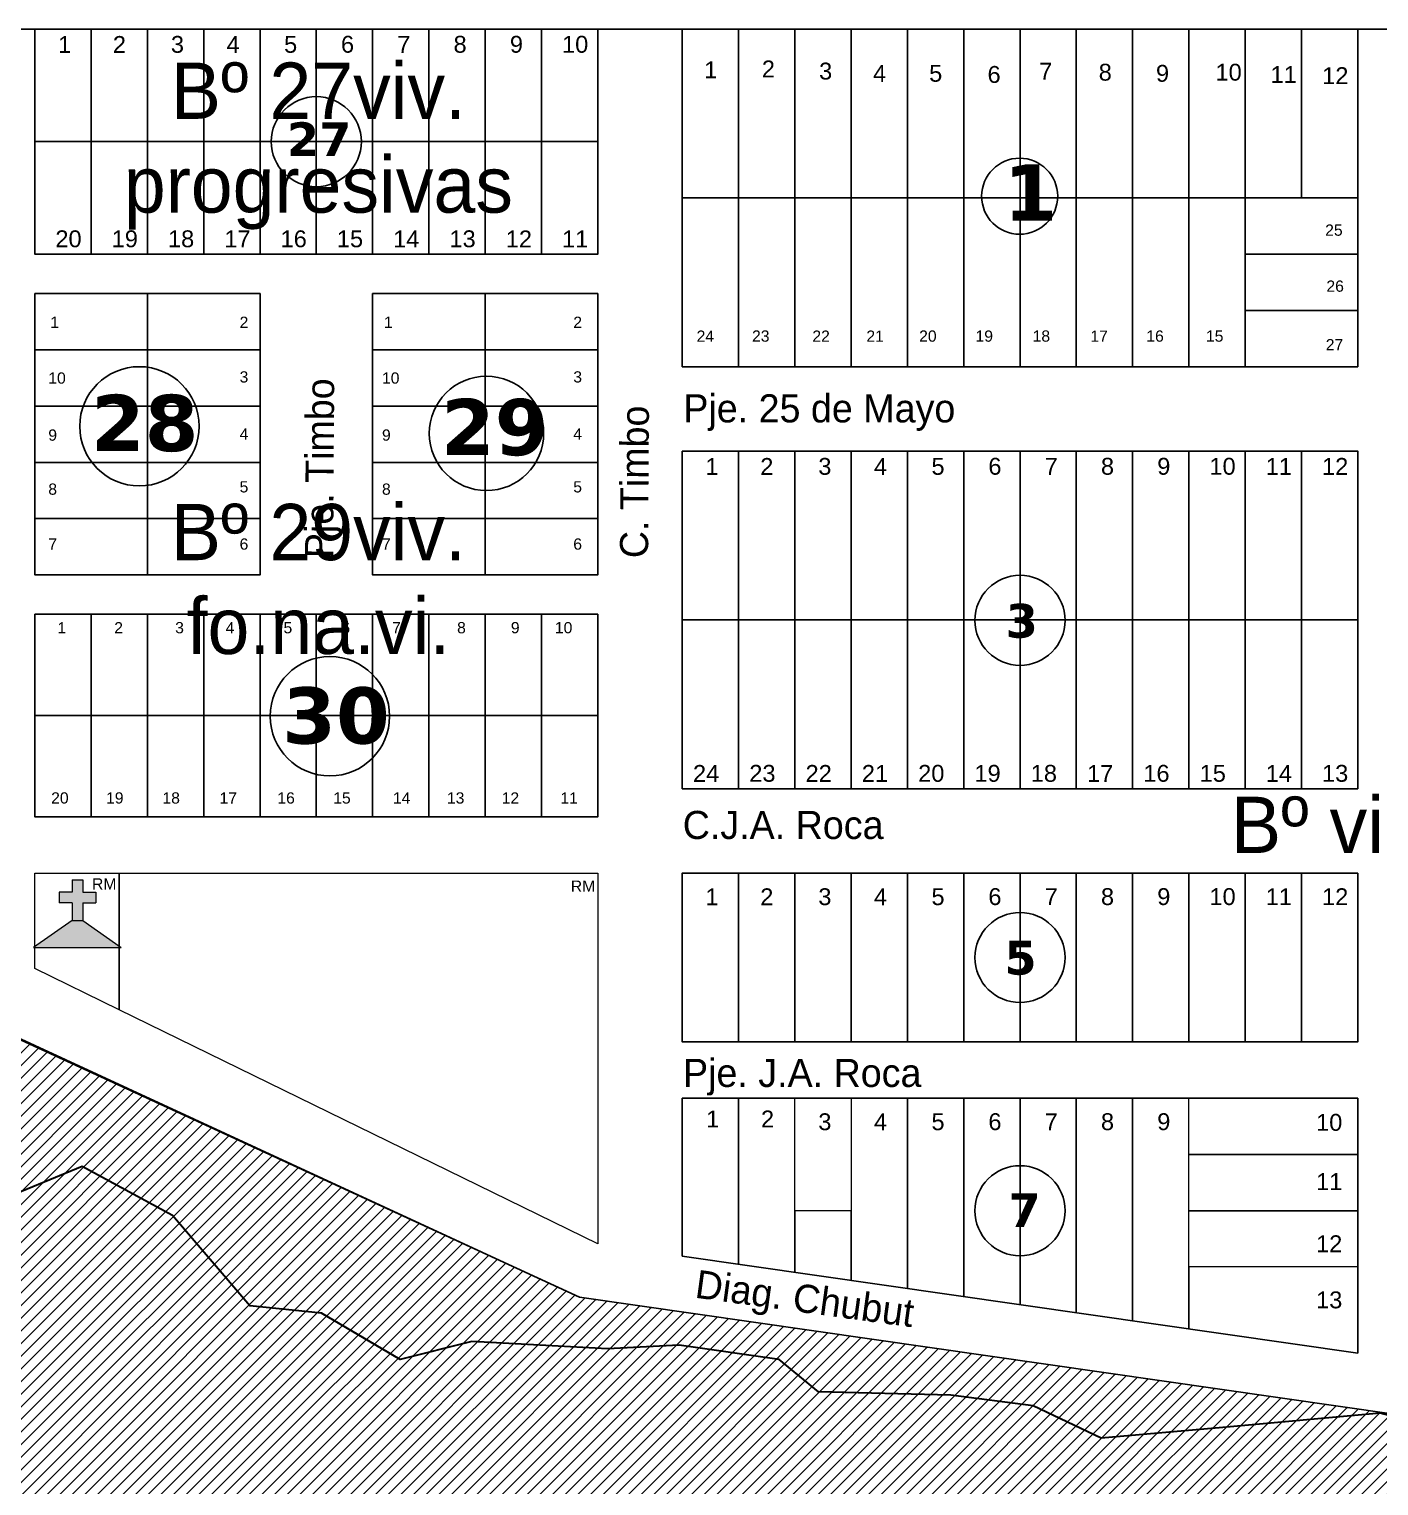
# Model space of a CAD drawing. Header units: millimetres. Extents: x 0 to 6558, y 60 to 10727.
# Drawn here: x 2792.2 to 3032, y 8141.2 to 8400.1 of the extents above; entities that cross this region are included whole.
import ezdxf

# ---------------------------------------------------------------- set-up
doc = ezdxf.new("R2010")
doc.units = ezdxf.units.MM
for name, color, linetype, lineweight in [('0 LAGUNA', 140, 'Continuous', 30), ('0 NOMBRE DE BARRIOS', 251, 'Continuous', 35), ('0 N° DE PARCELA', 255, 'Continuous', 25), ('0 SIG - PARCELAS', 252, 'Continuous', 18), ('EQUIPAMIENTOS', 10, 'Continuous', 18)]:
    doc.layers.add(name, color=color, linetype=linetype, lineweight=lineweight)
for name, color, linetype in [('0 NOMBRE DE CALLES', 255, 'Continuous'), ('0 N° DE MANZANA', 255, 'Continuous'), ('0 SIG - CHACRAS', 253, 'Continuous'), ('0 SIG - MANZANAS', 253, 'Continuous'), ('TERRENO MUNICIPAL', 10, 'Continuous')]:
    doc.layers.add(name, color=color, linetype=linetype)
doc.styles.get("Standard").update_dxf_attribs({"font": 'arial.ttf'})
doc.styles.add('STYLE1', font='arial.ttf')

# ---------------------------------------------------------------- blocks, each defined once
blk = doc.blocks.new('IGLESIA')
at = {"linetype": 'Continuous'}
for points in [[(-4.8, 49.2), (-16.3, 49.2), (-16.3, 39.6), (-4.8, 39.6), (-4.8, 24), (4.8, 24), (4.8, 39.6), (16.3, 39.6), (16.3, 49.2), (4.8, 49.2), (4.8, 60), (-4.8, 60)], [(4.8, 24), (-4.8, 24), (-39, 0), (39, 0)]]:
    blk.add_hatch(color=256, dxfattribs=at).paths.add_polyline_path(points)
for p, q in [((-4.8, 60), (-4.8, 49.2)), ((-4.8, 60), (4.8, 60)), ((4.8, 60), (4.8, 49.2)), ((-16.3, 49.2), (-16.3, 39.6)), ((-4.8, 49.2), (-16.3, 49.2)), ((-4.8, 39.6), (-16.3, 39.6)), ((-4.8, 39.6), (-4.8, 24)), ((4.8, 49.2), (16.3, 49.2)), ((4.8, 39.6), (16.3, 39.6)), ((4.8, 39.6), (4.8, 24)), ((16.3, 49.2), (16.3, 39.6)), ((-4.8, 24), (-39, 0)), ((-4.8, 24), (4.8, 24)), ((4.8, 24), (39, 0)), ((-39, 0), (39, 0))]:
    blk.add_line(p, q, dxfattribs=at)

msp = doc.modelspace()

# ---------------------------------------------------------------- hatches: boundary and pattern name
at = {"layer": 'TERRENO MUNICIPAL'}
h = msp.add_hatch(dxfattribs=at)
h.set_pattern_fill('ANSI31', color=256, scale=0.5)
h.set_pattern_definition([(45, (-322.4474, 5693.1154), (-1.122532, 1.122532), [])])
h.paths.add_polyline_path([(3055.672, 8150.904), (2889.966, 8174.726), (2775.842, 8227.297), (2722.004, 8110.424), (2942.207, 8021.172), (3069.704, 8003.367)])

# ---------------------------------------------------------------- linework, layer by layer
at = {"layer": '0 LAGUNA'}
msp.add_lwpolyline([(3047.468, 8095.717), (3049.374, 8109.051), (3048.103, 8125.559), (3041.749, 8133.814), (3041.749, 8151.593), (3032.219, 8154.132), (3004.264, 8151.593), (2982.662, 8149.688), (2970.59, 8155.402), (2955.977, 8157.307), (2932.469, 8157.942), (2925.48, 8163.657), (2907.69, 8166.197), (2894.983, 8165.562), (2870.84, 8166.832), (2870.84, 8166.832), (2858.133, 8163.657), (2844.155, 8171.911), (2831.448, 8173.181), (2817.706, 8189.229), (2801.627, 8197.992), (2785.061, 8191.176)], dxfattribs=at)
msp.add_lwpolyline([(3047.468, 8095.717), (3049.374, 8109.051), (3048.103, 8125.559), (3041.749, 8133.814), (3041.749, 8151.593), (3032.219, 8154.132), (3004.264, 8151.593), (2982.662, 8149.688), (2970.59, 8155.402), (2955.977, 8157.307), (2932.469, 8157.942), (2925.48, 8163.657), (2907.69, 8166.197), (2894.983, 8165.562), (2870.84, 8166.832), (2870.84, 8166.832), (2858.133, 8163.657), (2844.155, 8171.911), (2831.448, 8173.181), (2817.706, 8189.229), (2801.627, 8197.992), (2785.061, 8191.176)], dxfattribs=at)
msp.add_lwpolyline([(3047.468, 8095.717), (3049.374, 8109.051), (3048.103, 8125.559), (3041.749, 8133.814), (3041.749, 8151.593), (3032.219, 8154.132), (3004.264, 8151.593), (2982.662, 8149.688), (2970.59, 8155.402), (2955.977, 8157.307), (2932.469, 8157.942), (2925.48, 8163.657), (2907.69, 8166.197), (2894.983, 8165.562), (2870.84, 8166.832), (2870.84, 8166.832), (2858.133, 8163.657), (2844.155, 8171.911), (2831.448, 8173.181), (2817.706, 8189.229), (2801.627, 8197.992), (2785.061, 8191.176)], dxfattribs=at)
msp.add_lwpolyline([(3047.468, 8095.717), (3049.374, 8109.051), (3048.103, 8125.559), (3041.749, 8133.814), (3041.749, 8151.593), (3032.219, 8154.132), (3004.264, 8151.593), (2982.662, 8149.688), (2970.59, 8155.402), (2955.977, 8157.307), (2932.469, 8157.942), (2925.48, 8163.657), (2907.69, 8166.197), (2894.983, 8165.562), (2870.84, 8166.832), (2870.84, 8166.832), (2858.133, 8163.657), (2844.155, 8171.911), (2831.448, 8173.181), (2817.706, 8189.229), (2801.627, 8197.992), (2785.061, 8191.176)], dxfattribs=at)
at = {"layer": '0 N° DE MANZANA'}
for centre, radius in [((2843.239, 8380.105), 8), ((2968.178, 8370.41), 6.754), ((2811.811, 8329.519), 10.596), ((2873.461, 8328.258), 10.158), ((2968.239, 8295.031), 8), ((2845.654, 8277.985), 10.608), ((2968.239, 8235.105), 8), ((2968.239, 8190.105), 8)]:
    msp.add_circle(centre, radius, dxfattribs=at)
at = {"layer": '0 SIG - CHACRAS'}
msp.add_lwpolyline([(2199.979, 7425.105), (3179.979, 7425.105), (3179.979, 8400.105), (2199.979, 8400.105)], close=True, dxfattribs=at)
at = {"layer": '0 SIG - MANZANAS'}
for points in [[(2893.239, 8400.105), (2793.239, 8400.105), (2793.239, 8360.105), (2893.239, 8360.105)], [(2908.239, 8400.105), (3028.239, 8400.105), (3028.239, 8340.105), (2908.239, 8340.105)], [(2793.239, 8353.105), (2833.239, 8353.105), (2833.239, 8303.105), (2793.239, 8303.105)], [(2853.239, 8353.105), (2893.239, 8353.105), (2893.239, 8303.105), (2853.239, 8303.105)], [(2908.239, 8325.105), (3028.239, 8325.105), (3028.239, 8265.105), (2908.239, 8265.105)], [(2793.239, 8296.105), (2893.239, 8296.105), (2893.239, 8260.105), (2793.239, 8260.105)], [(3028.239, 8250.105), (2908.239, 8250.105), (2908.239, 8220.105), (3028.239, 8220.105)], [(3028.239, 8210.105), (2908.239, 8210.105), (2908.239, 8182.055), (3028.239, 8164.805)]]:
    msp.add_lwpolyline(points, close=True, dxfattribs=at)
at = {"layer": '0 SIG - PARCELAS'}
for p, q in [((2803.239, 8400.105), (2803.239, 8364.105)), ((2813.239, 8400.105), (2813.239, 8364.105)), ((2823.239, 8400.105), (2823.239, 8364.105)), ((2833.239, 8400.105), (2833.239, 8364.105)), ((2843.239, 8400.105), (2843.239, 8364.105)), ((2853.239, 8400.105), (2853.239, 8364.105)), ((2863.239, 8400.105), (2863.239, 8364.105)), ((2873.239, 8400.105), (2873.239, 8364.105)), ((2883.239, 8400.105), (2883.239, 8364.105)), ((2998.239, 8169.117), (2998.239, 8210.105)), ((2998.239, 8169.117), (2998.239, 8210.105))]:
    msp.add_line(p, q, dxfattribs=at)
for points in [[(2793.239, 8380.105), (2803.239, 8380.105), (2803.239, 8400.105), (2793.239, 8400.105)], [(2803.239, 8380.105), (2813.239, 8380.105), (2813.239, 8400.105), (2803.239, 8400.105)], [(2813.239, 8380.105), (2823.239, 8380.105), (2823.239, 8400.105), (2813.239, 8400.105)], [(2823.239, 8380.105), (2833.239, 8380.105), (2833.239, 8400.105), (2823.239, 8400.105)], [(2833.239, 8380.105), (2843.239, 8380.105), (2843.239, 8400.105), (2833.239, 8400.105)], [(2843.239, 8380.105), (2853.239, 8380.105), (2853.239, 8400.105), (2843.239, 8400.105)], [(2853.239, 8380.105), (2863.239, 8380.105), (2863.239, 8400.105), (2853.239, 8400.105)], [(2863.239, 8380.105), (2873.239, 8380.105), (2873.239, 8400.105), (2863.239, 8400.105)], [(2873.239, 8380.105), (2883.239, 8380.105), (2883.239, 8400.105), (2873.239, 8400.105)], [(2883.239, 8380.105), (2893.239, 8380.105), (2893.239, 8400.105), (2883.239, 8400.105)], [(2908.239, 8400.105), (2918.239, 8400.105), (2918.239, 8370.105), (2908.239, 8370.105)], [(2918.239, 8400.105), (2928.239, 8400.105), (2928.239, 8370.105), (2918.239, 8370.105)], [(2928.239, 8400.105), (2938.239, 8400.105), (2938.239, 8370.105), (2928.239, 8370.105)], [(2938.239, 8400.105), (2948.239, 8400.105), (2948.239, 8370.105), (2938.239, 8370.105)], [(2948.239, 8400.105), (2958.239, 8400.105), (2958.239, 8370.105), (2948.239, 8370.105)], [(2958.239, 8400.105), (2968.239, 8400.105), (2968.239, 8370.105), (2958.239, 8370.105)], [(2968.239, 8400.105), (2978.239, 8400.105), (2978.239, 8370.105), (2968.239, 8370.105)], [(2978.239, 8400.105), (2988.239, 8400.105), (2988.239, 8370.105), (2978.239, 8370.105)], [(2988.239, 8400.105), (2998.239, 8400.105), (2998.239, 8370.105), (2988.239, 8370.105)], [(2998.239, 8400.105), (3008.239, 8400.105), (3008.239, 8370.105), (2998.239, 8370.105)], [(3008.239, 8400.105), (3018.239, 8400.105), (3018.239, 8370.105), (3008.239, 8370.105)], [(3018.239, 8400.105), (3028.239, 8400.105), (3028.239, 8370.105), (3018.239, 8370.105)], [(2793.239, 8360.105), (2803.239, 8360.105), (2803.239, 8380.105), (2793.239, 8380.105)], [(2803.239, 8360.105), (2813.239, 8360.105), (2813.239, 8380.105), (2803.239, 8380.105)], [(2813.239, 8360.105), (2823.239, 8360.105), (2823.239, 8380.105), (2813.239, 8380.105)], [(2823.239, 8360.105), (2833.239, 8360.105), (2833.239, 8380.105), (2823.239, 8380.105)], [(2833.239, 8360.105), (2843.239, 8360.105), (2843.239, 8380.105), (2833.239, 8380.105)], [(2843.239, 8360.105), (2853.239, 8360.105), (2853.239, 8380.105), (2843.239, 8380.105)], [(2853.239, 8360.105), (2863.239, 8360.105), (2863.239, 8380.105), (2853.239, 8380.105)], [(2863.239, 8360.105), (2873.239, 8360.105), (2873.239, 8380.105), (2863.239, 8380.105)], [(2873.239, 8360.105), (2883.239, 8360.105), (2883.239, 8380.105), (2873.239, 8380.105)], [(2883.239, 8360.105), (2893.239, 8360.105), (2893.239, 8380.105), (2883.239, 8380.105)], [(2908.239, 8370.105), (2918.239, 8370.105), (2918.239, 8340.105), (2908.239, 8340.105)], [(2918.239, 8370.105), (2928.239, 8370.105), (2928.239, 8340.105), (2918.239, 8340.105)], [(2928.239, 8370.105), (2938.239, 8370.105), (2938.239, 8340.105), (2928.239, 8340.105)], [(2938.239, 8370.105), (2948.239, 8370.105), (2948.239, 8340.105), (2938.239, 8340.105)], [(2948.239, 8370.105), (2958.239, 8370.105), (2958.239, 8340.105), (2948.239, 8340.105)], [(2958.239, 8370.105), (2968.239, 8370.105), (2968.239, 8340.105), (2958.239, 8340.105)], [(2968.239, 8370.105), (2978.239, 8370.105), (2978.239, 8340.105), (2968.239, 8340.105)], [(2978.239, 8370.105), (2988.239, 8370.105), (2988.239, 8340.105), (2978.239, 8340.105)], [(2988.239, 8370.105), (2998.239, 8370.105), (2998.239, 8340.105), (2988.239, 8340.105)], [(2998.239, 8370.105), (3008.239, 8370.105), (3008.239, 8340.105), (2998.239, 8340.105)], [(3008.239, 8370.105), (3028.239, 8370.105), (3028.239, 8360.105), (3008.239, 8360.105)], [(3008.239, 8360.105), (3028.239, 8360.105), (3028.239, 8350.105), (3008.239, 8350.105)], [(2793.239, 8353.105), (2813.239, 8353.105), (2813.239, 8343.105), (2793.239, 8343.105)], [(2813.239, 8353.105), (2833.239, 8353.105), (2833.239, 8343.105), (2813.239, 8343.105)], [(2853.239, 8353.105), (2873.239, 8353.105), (2873.239, 8343.105), (2853.239, 8343.105)], [(2873.239, 8353.105), (2893.239, 8353.105), (2893.239, 8343.105), (2873.239, 8343.105)], [(3008.239, 8350.105), (3028.239, 8350.105), (3028.239, 8340.105), (3008.239, 8340.105)], [(2793.239, 8343.105), (2813.239, 8343.105), (2813.239, 8333.105), (2793.239, 8333.105)], [(2813.239, 8343.105), (2833.239, 8343.105), (2833.239, 8333.105), (2813.239, 8333.105)], [(2853.239, 8343.105), (2873.239, 8343.105), (2873.239, 8333.105), (2853.239, 8333.105)], [(2873.239, 8343.105), (2893.239, 8343.105), (2893.239, 8333.105), (2873.239, 8333.105)], [(2793.239, 8333.105), (2813.239, 8333.105), (2813.239, 8323.105), (2793.239, 8323.105)], [(2813.239, 8333.105), (2833.239, 8333.105), (2833.239, 8323.105), (2813.239, 8323.105)], [(2853.239, 8333.105), (2873.239, 8333.105), (2873.239, 8323.105), (2853.239, 8323.105)], [(2873.239, 8333.105), (2893.239, 8333.105), (2893.239, 8323.105), (2873.239, 8323.105)], [(2908.239, 8325.105), (2918.239, 8325.105), (2918.239, 8295.105), (2908.239, 8295.105)], [(2908.239, 8325.105), (2918.239, 8325.105), (2918.239, 8295.105), (2908.239, 8295.105)], [(2918.239, 8325.105), (2928.239, 8325.105), (2928.239, 8295.105), (2918.239, 8295.105)], [(2918.239, 8325.105), (2928.239, 8325.105), (2928.239, 8295.105), (2918.239, 8295.105)], [(2928.239, 8325.105), (2938.239, 8325.105), (2938.239, 8295.105), (2928.239, 8295.105)], [(2928.239, 8325.105), (2938.239, 8325.105), (2938.239, 8295.105), (2928.239, 8295.105)], [(2938.239, 8325.105), (2948.239, 8325.105), (2948.239, 8295.105), (2938.239, 8295.105)], [(2938.239, 8325.105), (2948.239, 8325.105), (2948.239, 8295.105), (2938.239, 8295.105)], [(2948.239, 8325.105), (2958.239, 8325.105), (2958.239, 8295.105), (2948.239, 8295.105)], [(2948.239, 8325.105), (2958.239, 8325.105), (2958.239, 8295.105), (2948.239, 8295.105)], [(2958.239, 8325.105), (2968.239, 8325.105), (2968.239, 8295.105), (2958.239, 8295.105)], [(2958.239, 8325.105), (2968.239, 8325.105), (2968.239, 8295.105), (2958.239, 8295.105)], [(2968.239, 8325.105), (2978.239, 8325.105), (2978.239, 8295.105), (2968.239, 8295.105)], [(2968.239, 8325.105), (2978.239, 8325.105), (2978.239, 8295.105), (2968.239, 8295.105)], [(2978.239, 8325.105), (2988.239, 8325.105), (2988.239, 8295.105), (2978.239, 8295.105)], [(2978.239, 8325.105), (2988.239, 8325.105), (2988.239, 8295.105), (2978.239, 8295.105)], [(2988.239, 8325.105), (2998.239, 8325.105), (2998.239, 8295.105), (2988.239, 8295.105)], [(2988.239, 8325.105), (2998.239, 8325.105), (2998.239, 8295.105), (2988.239, 8295.105)], [(2998.239, 8325.105), (3008.239, 8325.105), (3008.239, 8295.105), (2998.239, 8295.105)], [(2998.239, 8325.105), (3008.239, 8325.105), (3008.239, 8295.105), (2998.239, 8295.105)], [(3008.239, 8325.105), (3018.239, 8325.105), (3018.239, 8295.105), (3008.239, 8295.105)], [(3008.239, 8325.105), (3018.239, 8325.105), (3018.239, 8295.105), (3008.239, 8295.105)], [(3018.239, 8325.105), (3028.239, 8325.105), (3028.239, 8295.105), (3018.239, 8295.105)], [(3018.239, 8325.105), (3028.239, 8325.105), (3028.239, 8295.105), (3018.239, 8295.105)], [(2793.239, 8323.105), (2813.239, 8323.105), (2813.239, 8313.105), (2793.239, 8313.105)], [(2813.239, 8323.105), (2833.239, 8323.105), (2833.239, 8313.105), (2813.239, 8313.105)], [(2853.239, 8323.105), (2873.239, 8323.105), (2873.239, 8313.105), (2853.239, 8313.105)], [(2873.239, 8323.105), (2893.239, 8323.105), (2893.239, 8313.105), (2873.239, 8313.105)], [(2793.239, 8313.105), (2813.239, 8313.105), (2813.239, 8303.105), (2793.239, 8303.105)], [(2813.239, 8313.105), (2833.239, 8313.105), (2833.239, 8303.105), (2813.239, 8303.105)], [(2853.239, 8313.105), (2873.239, 8313.105), (2873.239, 8303.105), (2853.239, 8303.105)], [(2873.239, 8313.105), (2893.239, 8313.105), (2893.239, 8303.105), (2873.239, 8303.105)], [(2793.239, 8296.105), (2803.239, 8296.105), (2803.239, 8278.105), (2793.239, 8278.105)], [(2803.239, 8296.105), (2813.239, 8296.105), (2813.239, 8278.105), (2803.239, 8278.105)], [(2813.239, 8296.105), (2823.239, 8296.105), (2823.239, 8278.105), (2813.239, 8278.105)], [(2823.239, 8296.105), (2833.239, 8296.105), (2833.239, 8278.105), (2823.239, 8278.105)], [(2833.239, 8296.105), (2843.239, 8296.105), (2843.239, 8278.105), (2833.239, 8278.105)], [(2843.239, 8296.105), (2853.239, 8296.105), (2853.239, 8278.105), (2843.239, 8278.105)], [(2853.239, 8296.105), (2863.239, 8296.105), (2863.239, 8278.105), (2853.239, 8278.105)], [(2863.239, 8296.105), (2873.239, 8296.105), (2873.239, 8278.105), (2863.239, 8278.105)], [(2873.239, 8296.105), (2883.239, 8296.105), (2883.239, 8278.105), (2873.239, 8278.105)], [(2883.239, 8296.105), (2893.239, 8296.105), (2893.239, 8278.105), (2883.239, 8278.105)], [(2908.239, 8295.105), (2918.239, 8295.105), (2918.239, 8265.105), (2908.239, 8265.105)], [(2908.239, 8295.105), (2918.239, 8295.105), (2918.239, 8265.105), (2908.239, 8265.105)], [(2918.239, 8295.105), (2928.239, 8295.105), (2928.239, 8265.105), (2918.239, 8265.105)], [(2918.239, 8295.105), (2928.239, 8295.105), (2928.239, 8265.105), (2918.239, 8265.105)], [(2928.239, 8295.105), (2938.239, 8295.105), (2938.239, 8265.105), (2928.239, 8265.105)], [(2928.239, 8295.105), (2938.239, 8295.105), (2938.239, 8265.105), (2928.239, 8265.105)], [(2938.239, 8295.105), (2948.239, 8295.105), (2948.239, 8265.105), (2938.239, 8265.105)], [(2938.239, 8295.105), (2948.239, 8295.105), (2948.239, 8265.105), (2938.239, 8265.105)], [(2948.239, 8295.105), (2958.239, 8295.105), (2958.239, 8265.105), (2948.239, 8265.105)], [(2948.239, 8295.105), (2958.239, 8295.105), (2958.239, 8265.105), (2948.239, 8265.105)], [(2958.239, 8295.105), (2968.239, 8295.105), (2968.239, 8265.105), (2958.239, 8265.105)], [(2958.239, 8295.105), (2968.239, 8295.105), (2968.239, 8265.105), (2958.239, 8265.105)], [(2968.239, 8295.105), (2978.239, 8295.105), (2978.239, 8265.105), (2968.239, 8265.105)], [(2968.239, 8295.105), (2978.239, 8295.105), (2978.239, 8265.105), (2968.239, 8265.105)], [(2978.239, 8295.105), (2988.239, 8295.105), (2988.239, 8265.105), (2978.239, 8265.105)], [(2978.239, 8295.105), (2988.239, 8295.105), (2988.239, 8265.105), (2978.239, 8265.105)], [(2988.239, 8295.105), (2998.239, 8295.105), (2998.239, 8265.105), (2988.239, 8265.105)], [(2988.239, 8295.105), (2998.239, 8295.105), (2998.239, 8265.105), (2988.239, 8265.105)], [(2998.239, 8295.105), (3008.239, 8295.105), (3008.239, 8265.105), (2998.239, 8265.105)], [(2998.239, 8295.105), (3008.239, 8295.105), (3008.239, 8265.105), (2998.239, 8265.105)], [(3008.239, 8295.105), (3018.239, 8295.105), (3018.239, 8265.105), (3008.239, 8265.105)], [(3008.239, 8295.105), (3018.239, 8295.105), (3018.239, 8265.105), (3008.239, 8265.105)], [(3018.239, 8295.105), (3028.239, 8295.105), (3028.239, 8265.105), (3018.239, 8265.105)], [(3018.239, 8295.105), (3028.239, 8295.105), (3028.239, 8265.105), (3018.239, 8265.105)], [(2793.239, 8278.105), (2803.239, 8278.105), (2803.239, 8260.105), (2793.239, 8260.105)], [(2803.239, 8278.105), (2813.239, 8278.105), (2813.239, 8260.105), (2803.239, 8260.105)], [(2813.239, 8278.105), (2823.239, 8278.105), (2823.239, 8260.105), (2813.239, 8260.105)], [(2823.239, 8278.105), (2833.239, 8278.105), (2833.239, 8260.105), (2823.239, 8260.105)], [(2833.239, 8278.105), (2843.239, 8278.105), (2843.239, 8260.105), (2833.239, 8260.105)], [(2843.239, 8278.105), (2853.239, 8278.105), (2853.239, 8260.105), (2843.239, 8260.105)], [(2853.239, 8278.105), (2863.239, 8278.105), (2863.239, 8260.105), (2853.239, 8260.105)], [(2863.239, 8278.105), (2873.239, 8278.105), (2873.239, 8260.105), (2863.239, 8260.105)], [(2873.239, 8278.105), (2883.239, 8278.105), (2883.239, 8260.105), (2873.239, 8260.105)], [(2883.239, 8278.105), (2893.239, 8278.105), (2893.239, 8260.105), (2883.239, 8260.105)], [(2793.239, 8250.105), (2808.239, 8250.105), (2808.239, 8225.812), (2793.239, 8233.155)], [(2808.239, 8225.812), (2808.239, 8250.105), (2893.239, 8250.105), (2893.239, 8184.205), (2808.239, 8225.812)], [(2908.239, 8250.105), (2918.239, 8250.105), (2918.239, 8220.105), (2908.239, 8220.105)], [(2908.239, 8250.105), (2918.239, 8250.105), (2918.239, 8220.105), (2908.239, 8220.105)], [(2918.239, 8250.105), (2928.239, 8250.105), (2928.239, 8220.105), (2918.239, 8220.105)], [(2918.239, 8250.105), (2928.239, 8250.105), (2928.239, 8220.105), (2918.239, 8220.105)], [(2928.239, 8250.105), (2938.239, 8250.105), (2938.239, 8220.105), (2928.239, 8220.105)], [(2928.239, 8250.105), (2938.239, 8250.105), (2938.239, 8220.105), (2928.239, 8220.105)], [(2938.239, 8250.105), (2948.239, 8250.105), (2948.239, 8220.105), (2938.239, 8220.105)], [(2938.239, 8250.105), (2948.239, 8250.105), (2948.239, 8220.105), (2938.239, 8220.105)], [(2948.239, 8250.105), (2958.239, 8250.105), (2958.239, 8220.105), (2948.239, 8220.105)], [(2948.239, 8250.105), (2958.239, 8250.105), (2958.239, 8220.105), (2948.239, 8220.105)], [(2958.239, 8250.105), (2968.239, 8250.105), (2968.239, 8220.105), (2958.239, 8220.105)], [(2958.239, 8250.105), (2968.239, 8250.105), (2968.239, 8220.105), (2958.239, 8220.105)], [(2968.239, 8250.105), (2978.239, 8250.105), (2978.239, 8220.105), (2968.239, 8220.105)], [(2968.239, 8250.105), (2978.239, 8250.105), (2978.239, 8220.105), (2968.239, 8220.105)], [(2978.239, 8250.105), (2988.239, 8250.105), (2988.239, 8220.105), (2978.239, 8220.105)], [(2978.239, 8250.105), (2988.239, 8250.105), (2988.239, 8220.105), (2978.239, 8220.105)], [(2988.239, 8250.105), (2998.239, 8250.105), (2998.239, 8220.105), (2988.239, 8220.105)], [(2988.239, 8250.105), (2998.239, 8250.105), (2998.239, 8220.105), (2988.239, 8220.105)], [(2998.239, 8250.105), (3008.239, 8250.105), (3008.239, 8220.105), (2998.239, 8220.105)], [(2998.239, 8250.105), (3008.239, 8250.105), (3008.239, 8220.105), (2998.239, 8220.105)], [(3008.239, 8250.105), (3018.239, 8250.105), (3018.239, 8220.105), (3008.239, 8220.105)], [(3008.239, 8250.105), (3018.239, 8250.105), (3018.239, 8220.105), (3008.239, 8220.105)], [(3018.239, 8250.105), (3028.239, 8250.105), (3028.239, 8220.105), (3018.239, 8220.105)], [(3018.239, 8250.105), (3028.239, 8250.105), (3028.239, 8220.105), (3018.239, 8220.105)], [(2775.924, 8227.474), (2721.98, 8110.371), (2737.69, 8104.008), (2749.832, 8099.09), (2771.984, 8090.118), (2781.252, 8086.364), (2791.448, 8082.234), (2810.541, 8074.5), (2829.634, 8066.767), (2860.035, 8054.453), (2882.743, 8045.256), (2911.012, 8033.805), (2942.207, 8021.172), (2956.577, 8019.165), (2966.485, 8017.781), (2976.379, 8016.4), (3016.015, 8010.865), (3048.708, 8006.299), (3069.704, 8003.367), (3055.672, 8150.904), (2889.966, 8174.726)], [(2775.924, 8227.474), (2721.98, 8110.371), (2737.69, 8104.008), (2749.832, 8099.09), (2771.984, 8090.118), (2781.252, 8086.364), (2791.448, 8082.234), (2810.541, 8074.5), (2829.634, 8066.767), (2860.035, 8054.453), (2882.743, 8045.256), (2911.012, 8033.805), (2942.207, 8021.172), (2956.577, 8019.165), (2966.485, 8017.781), (2976.379, 8016.4), (3016.015, 8010.865), (3048.708, 8006.299), (3069.704, 8003.367), (3055.672, 8150.904), (2889.966, 8174.726)], [(2908.239, 8182.055), (2918.239, 8180.617), (2918.239, 8210.105), (2908.239, 8210.105)], [(2928.239, 8210.105), (2938.239, 8210.105), (2938.239, 8190.105), (2928.239, 8190.105)], [(2928.239, 8210.105), (2938.239, 8210.105), (2938.239, 8190.105), (2928.239, 8190.105)], [(2998.239, 8210.105), (3028.239, 8210.105), (3028.239, 8200.105), (2998.239, 8200.105)], [(2998.239, 8210.105), (3028.239, 8210.105), (3028.239, 8200.105), (2998.239, 8200.105)], [(2998.239, 8200.105), (3028.239, 8200.105), (3028.239, 8190.105), (2998.239, 8190.105)], [(2998.239, 8200.105), (3028.239, 8200.105), (3028.239, 8190.105), (2998.239, 8190.105)], [(2998.239, 8190.105), (3028.239, 8190.105), (3028.239, 8180.105), (2998.239, 8180.105)], [(2998.239, 8190.105), (3028.239, 8190.105), (3028.239, 8180.105), (2998.239, 8180.105)]]:
    msp.add_lwpolyline(points, close=True, dxfattribs=at)
for points in [[(2918.239, 8210.105), (2908.239, 8210.105), (2908.239, 8182.055), (2918.239, 8180.617), (2918.239, 8210.105), (2908.239, 8210.105)], [(2928.239, 8210.105), (2918.239, 8210.105), (2918.239, 8180.617), (2928.239, 8179.18), (2928.239, 8210.105)], [(2928.239, 8210.105), (2918.239, 8210.105), (2918.239, 8180.617), (2928.239, 8179.18), (2928.239, 8210.105)], [(2938.239, 8210.105), (2938.239, 8177.742), (2948.239, 8176.305), (2948.239, 8210.105), (2938.239, 8210.105)], [(2938.239, 8210.105), (2938.239, 8177.742), (2948.239, 8176.305), (2948.239, 8210.105), (2938.239, 8210.105)], [(2958.239, 8210.105), (2948.239, 8210.105), (2948.239, 8176.305), (2958.239, 8174.867), (2958.239, 8210.105)], [(2958.239, 8210.105), (2948.239, 8210.105), (2948.239, 8176.305), (2958.239, 8174.867), (2958.239, 8210.105)], [(2958.239, 8210.105), (2958.239, 8174.867), (2968.239, 8173.43), (2968.239, 8210.105), (2958.239, 8210.105)], [(2958.239, 8210.105), (2958.239, 8174.867), (2968.239, 8173.43), (2968.239, 8210.105), (2958.239, 8210.105)], [(2968.239, 8210.105), (2968.239, 8173.43), (2978.239, 8171.992), (2978.239, 8210.105), (2968.239, 8210.105)], [(2968.239, 8210.105), (2968.239, 8173.43), (2978.239, 8171.992), (2978.239, 8210.105), (2968.239, 8210.105)], [(2978.239, 8210.105), (2978.239, 8171.992), (2988.239, 8170.555), (2988.239, 8210.105), (2978.239, 8210.105)], [(2978.239, 8210.105), (2978.239, 8171.992), (2988.239, 8170.555), (2988.239, 8210.105), (2978.239, 8210.105)], [(2988.239, 8210.105), (2988.239, 8170.555), (2998.239, 8169.117), (2998.239, 8210.105), (2988.239, 8210.105)], [(2988.239, 8210.105), (2988.239, 8170.555), (2998.239, 8169.117), (2998.239, 8210.105), (2988.239, 8210.105)], [(2928.239, 8190.105), (2928.239, 8179.18), (2938.239, 8177.742), (2938.239, 8190.105), (2928.239, 8190.105)], [(2928.239, 8190.105), (2928.239, 8179.18), (2938.239, 8177.742), (2938.239, 8190.105), (2928.239, 8190.105)], [(2998.239, 8180.105), (2998.239, 8169.117), (3028.239, 8164.805), (3028.239, 8180.105), (2998.239, 8180.105)], [(2998.239, 8180.105), (2998.239, 8169.117), (3028.239, 8164.805), (3028.239, 8180.105), (2998.239, 8180.105)]]:
    msp.add_lwpolyline(points, dxfattribs=at)
at = {"layer": 'TERRENO MUNICIPAL'}
msp.add_lwpolyline([(3055.672, 8150.904), (2889.966, 8174.726), (2775.842, 8227.297), (2722.004, 8110.424), (2942.207, 8021.172), (3069.704, 8003.367), (3055.672, 8150.904)], dxfattribs=at)

# ---------------------------------------------------------------- block references
at = {"layer": 'EQUIPAMIENTOS', "linetype": 'Continuous', "xscale": 0.2000000000007276, "yscale": 0.2000000000007276, "zscale": 0.2000000000007276}
msp.add_blockref('IGLESIA', (2800.802, 8236.906), dxfattribs=at)

# ---------------------------------------------------------------- texts
at = {"layer": '0 NOMBRE DE BARRIOS', "linetype": 'Continuous', "lineweight": 25, "char_height": 10, "width": 338.88889, "attachment_point": 5}
for s, insert in [('{\\fBankGothic Lt BT|b0|i0|c0|p34;Bº 27viv. \\Pprogresivas}', (2843.609, 8379.317)), ('{\\fBankGothic Lt BT|b0|i0|c0|p34;Bº 29viv. \\Pfo.na.vi.}', (2843.609, 8302.317)), ('{\\fBankGothic Lt BT|b0|i0|c0|p34;Bº villa allin}', (3039.738, 8258.614))]:
    msp.add_mtext(s, dxfattribs=dict(at, insert=insert))
at = {"layer": '0 NOMBRE DE CALLES', "char_height": 5, "width": 783.33333, "attachment_point": 4}
for s, insert, rotation in [('\\pt10;{\\fBankGothic Lt BT|b0|i0|c0|p34;Pje. Timbo}', (2844.483, 8306.082), 89.66594), ('\\pt10;{\\fBankGothic Lt BT|b0|i0|c0|p34;C. Timbo}', (2899.705, 8306.082), 89.66594), ('\\pt10;{\\fBankGothic Lt BT|b0|i0|c0|p34;Diag. Chubut}', (2910.57, 8176.399), 352.23619)]:
    msp.add_mtext(s, dxfattribs=dict(at, insert=insert, rotation=rotation))
for s, insert in [('\\pt10;{\\fBankGothic Lt BT|b0|i0|c0|p34;Pje. 25 de Mayo}', (2908.431, 8331.953)), ('\\pt10;{\\fBankGothic Lt BT|b0|i0|c0|p34;C.J.A. Roca}', (2908.326, 8258.63)), ('\\pt10;{\\fBankGothic Lt BT|b0|i0|c0|p34;Pje. J.A. Roca}', (2908.37, 8213.844))]:
    msp.add_mtext(s, dxfattribs=dict(at, insert=insert))
at = {"layer": '0 N° DE MANZANA', "attachment_point": 4}
for s, insert, char_height, width in [('{\\fVerdana|b1|i0|c0|p34;27}', (2838.008, 8380.54), 6, 160.90412), ('{\\fVerdana|b1|i0|c0|p34;1}', (2965.32, 8371.054), 10, 338.88889), ('{\\fVerdana|b1|i0|c0|p34;28}', (2803.208, 8330.016), 10, 338.88889), ('{\\fVerdana|b1|i0|c0|p34;29}', (2865.392, 8329.294), 10, 338.88889), ('{\\fVerdana|b1|i0|c0|p34;3}', (2965.689, 8294.895), 6, 255.35422), ('{\\fVerdana|b1|i0|c0|p34;30}', (2837.193, 8278.034), 10, 338.88889), ('{\\fVerdana|b1|i0|c0|p34;5}', (2965.466, 8235.014), 6, 338.88889), ('{\\fVerdana|b1|i0|c0|p34;7}', (2966.186, 8190.218), 6, 338.88889)]:
    msp.add_mtext(s, dxfattribs=dict(at, insert=insert, char_height=char_height, width=width))
at = {"layer": '0 N° DE PARCELA', "style": 'STYLE1'}
for s, insert, char_height, attachment_point in [('1', (2797.359, 8397.377), 3, 4), ('2', (2807.097, 8397.377), 3, 4), ('3', (2817.41, 8397.377), 3, 4), ('4', (2827.295, 8397.377), 3, 4), ('5', (2837.509, 8397.377), 3, 4), ('6', (2847.618, 8397.391), 3, 4), ('7', (2857.618, 8397.391), 3, 4), ('8', (2867.618, 8397.391), 3, 4), ('9', (2877.618, 8397.391), 3, 4), ('10', (2886.887, 8397.391), 3, 4), ('1', (2912.133, 8392.872), 3, 4), ('2', (2922.375, 8393.028), 3, 4), ('3', (2932.548, 8392.63), 3, 4), ('4', (2942.124, 8392.231), 3, 4), ('5', (2952.098, 8392.231), 3, 4), ('6', (2962.471, 8392.032), 3, 4), ('7', (2971.648, 8392.63), 3, 4), ('8', (2982.22, 8392.43), 3, 4), ('9', (2992.394, 8392.231), 3, 4), ('10', (3002.967, 8392.43), 3, 4), ('11', (3012.742, 8392.032), 3, 4), ('12', (3021.918, 8391.833), 3, 4), ('25', (3022.448, 8364.374), 2, 4), ('20', (2796.887, 8362.819), 3, 4), ('{\\fArial|b0|i0|c238|p34;1}9', (2806.887, 8362.819), 3, 4), ('{\\fArial|b0|i0|c238|p34;1}8', (2816.887, 8362.819), 3, 4), ('{\\fArial|b0|i0|c238|p34;1}7', (2826.887, 8362.819), 3, 4), ('{\\fArial|b0|i0|c238|p34;1}6', (2836.887, 8362.819), 3, 4), ('{\\fArial|b0|i0|c238|p34;1}5', (2846.887, 8362.819), 3, 4), ('{\\fArial|b0|i0|c238|p34;1}4', (2856.887, 8362.819), 3, 4), ('{\\fArial|b0|i0|c238|p34;1}3', (2866.887, 8362.819), 3, 4), ('{\\fArial|b0|i0|c238|p34;1}2', (2876.887, 8362.819), 3, 4), ('{\\fArial|b0|i0|c238|p34;1}1', (2886.887, 8362.819), 3, 4), ('26', (3022.665, 8354.416), 2, 4), ('1', (2795.97, 8347.998), 2, 4), ('2', (2829.607, 8347.998), 2, 4), ('1', (2855.246, 8347.998), 2, 4), ('2', (2888.883, 8347.998), 2, 4), ('24', (2910.789, 8345.539), 2, 4), ('23', (2920.638, 8345.539), 2, 4), ('22', (2931.355, 8345.539), 2, 4), ('21', (2940.949, 8345.539), 2, 4), ('20', (2950.321, 8345.539), 2, 4), ('19', (2960.335, 8345.539), 2, 4), ('18', (2970.479, 8345.539), 2, 4), ('17', (2980.743, 8345.539), 2, 4), ('16', (2990.673, 8345.539), 2, 4), ('15', (3001.27, 8345.539), 2, 4), ('27', (3022.556, 8344.024), 2, 4), ('3', (2829.607, 8338.281), 2, 4), ('3', (2888.883, 8338.281), 2, 4), ('10', (2795.627, 8338.081), 2, 4), ('10', (2854.902, 8338.081), 2, 4), ('9', (2795.627, 8327.944), 2, 4), ('4', (2829.607, 8328.144), 2, 4), ('9', (2854.902, 8327.944), 2, 4), ('4', (2888.883, 8328.144), 2, 4), ('1', (2912.359, 8322.377), 3, 4), ('2', (2922.097, 8322.377), 3, 4), ('3', (2932.41, 8322.377), 3, 4), ('4', (2942.295, 8322.377), 3, 4), ('5', (2952.509, 8322.377), 3, 4), ('6', (2962.618, 8322.391), 3, 4), ('7', (2972.618, 8322.391), 3, 4), ('8', (2982.618, 8322.391), 3, 4), ('9', (2992.618, 8322.391), 3, 4), ('10', (3001.887, 8322.391), 3, 4), ('{\\fArial|b0|i0|c238|p34;1}1', (3011.887, 8322.391), 3, 4), ('{\\fArial|b0|i0|c238|p34;1}2', (3021.887, 8322.391), 3, 4), ('8', (2795.627, 8318.334), 2, 4), ('5', (2829.607, 8318.748), 2, 4), ('8', (2854.902, 8318.334), 2, 4), ('5', (2888.883, 8318.748), 2, 4), ('7', (2795.627, 8308.577), 2, 4), ('6', (2829.607, 8308.577), 2, 4), ('7', (2854.902, 8308.577), 2, 4), ('6', (2888.883, 8308.577), 2, 4), ('1', (2797.26, 8293.713), 2, 4), ('2', (2807.34, 8293.713), 2, 4), ('3', (2818.169, 8293.713), 2, 4), ('4', (2827.137, 8293.713), 2, 4), ('5', (2837.41, 8293.713), 2, 4), ('6', (2847.683, 8293.713), 2, 4), ('7', (2856.695, 8293.713), 2, 4), ('8', (2868.244, 8293.713), 2, 4), ('9', (2877.796, 8293.713), 2, 4), ('10', (2885.612, 8293.713), 2, 4), ('24', (2910.147, 8267.819), 3, 4), ('23', (2920.147, 8267.819), 3, 4), ('22', (2930.147, 8267.819), 3, 4), ('21', (2940.147, 8267.819), 3, 4), ('20', (2950.147, 8267.819), 3, 4), ('{\\fArial|b0|i0|c238|p34;1}9', (2960.147, 8267.819), 3, 4), ('{\\fArial|b0|i0|c238|p34;1}8', (2970.147, 8267.819), 3, 4), ('{\\fArial|b0|i0|c238|p34;1}7', (2980.147, 8267.819), 3, 4), ('{\\fArial|b0|i0|c238|p34;1}6', (2990.147, 8267.819), 3, 4), ('{\\fArial|b0|i0|c238|p34;1}5', (3000.147, 8267.819), 3, 4), ('{\\fArial|b0|i0|c238|p34;1}4', (3011.887, 8267.819), 3, 4), ('{\\fArial|b0|i0|c238|p34;1}3', (3021.887, 8267.819), 3, 4), ('20', (2796.131, 8263.451), 2, 4), ('19', (2805.89, 8263.451), 2, 4), ('18', (2815.903, 8263.451), 2, 4), ('17', (2826.048, 8263.451), 2, 4), ('16', (2836.311, 8263.451), 2, 4), ('15', (2846.242, 8263.451), 2, 4), ('14', (2856.839, 8263.451), 2, 4), ('13', (2866.435, 8263.451), 2, 4), ('12', (2876.163, 8263.451), 2, 4), ('11', (2886.594, 8263.451), 2, 4), ('RM', (2803.39, 8248.184), 2, 4), ('RM', (2888.445, 8247.782), 2, 4), ('1', (2912.359, 8245.897), 3, 4), ('2', (2922.097, 8245.897), 3, 4), ('3', (2932.41, 8245.897), 3, 4), ('4', (2942.295, 8245.897), 3, 4), ('5', (2952.509, 8245.897), 3, 4), ('6', (2962.618, 8245.91), 3, 4), ('7', (2972.618, 8245.91), 3, 4), ('8', (2982.618, 8245.91), 3, 4), ('9', (2992.618, 8245.91), 3, 4), ('10', (3001.887, 8245.91), 3, 4), ('{\\fArial|b0|i0|c238|p34;1}1', (3011.887, 8245.91), 3, 4), ('{\\fArial|b0|i0|c238|p34;1}2', (3021.887, 8245.91), 3, 4), ('1', (2912.49, 8206.409), 3, 4), ('2', (2922.228, 8206.409), 3, 4), ('3', (2932.41, 8205.897), 3, 4), ('4', (2942.295, 8205.897), 3, 4), ('5', (2952.509, 8205.897), 3, 4), ('6', (2962.618, 8205.91), 3, 4), ('7', (2972.618, 8205.91), 3, 4), ('8', (2982.618, 8205.91), 3, 4), ('9', (2992.618, 8205.91), 3, 4), ('{\\fArial|b0|i0|c238|p34;1}0', (3025.495, 8205.786), 3, 6), ('{\\fArial|b0|i0|c238|p34;1}1', (3025.495, 8195.286), 3, 6), ('{\\fArial|b0|i0|c238|p34;1}2', (3025.495, 8184.236), 3, 6), ('{\\fArial|b0|i0|c238|p34;1}3', (3025.495, 8174.236), 3, 6)]:
    msp.add_mtext(s, dxfattribs=dict(at, insert=insert, char_height=char_height, attachment_point=attachment_point))

doc.saveas('drawing.dxf')
